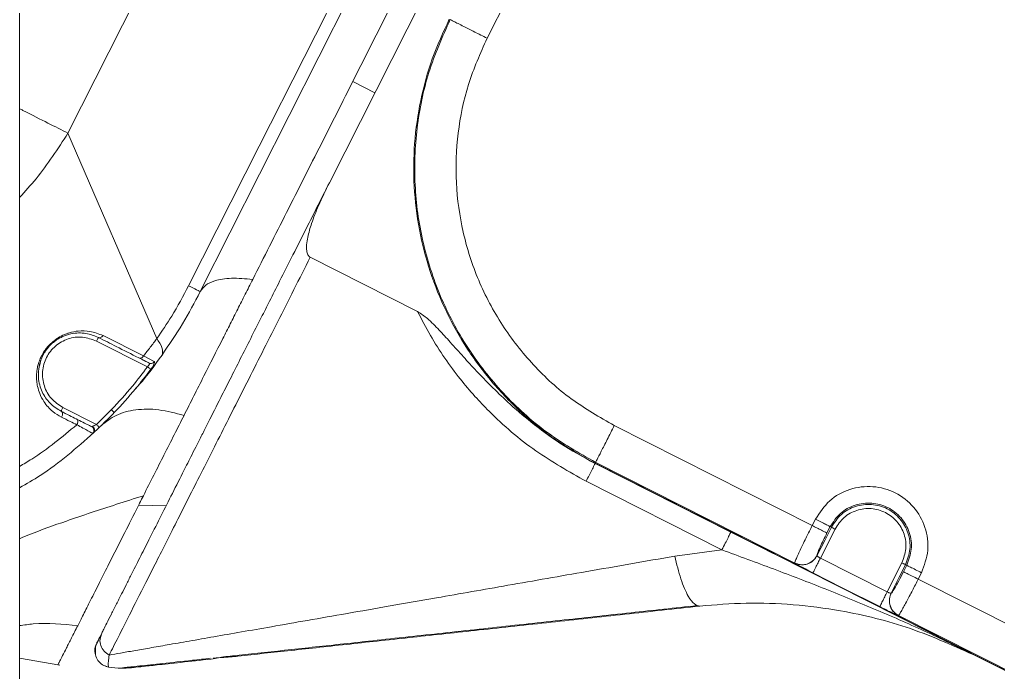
# Model space of a CAD drawing. Header units: millimetres. Extents: x 169 to 14583, y -399 to 10804.
# Drawn here: x 2617.8 to 2736.2, y 2840 to 2919 of the extents above; entities that cross this region are included whole.
import ezdxf

# ---------------------------------------------------------------- set-up
doc = ezdxf.new("R2010")
doc.units = ezdxf.units.MM
doc.header["$LTSCALE"] = 35

msp = doc.modelspace()

# ---------------------------------------------------------------- linework, layer by layer
at = {"color": 7, "linetype": 'Continuous', "lineweight": 18}
for p, q in [((2617.772, 2316.159), (2617.772, 3236.159)), ((2623.623, 2905.247), (2634.095, 2925.968)), ((2639.62, 2886.079), (2659.015, 2924.457)), ((2667.131, 2922.779), (2655.237, 2899.244)), ((2674.306, 2916.729), (2677.831, 2923.703)), ((2660.743, 2910.138), (2658.065, 2911.491)), ((2634.366, 2880.4), (2623.623, 2905.247)), ((2652.927, 2890.24), (2665.915, 2883.676)), ((2632.77, 2878.314), (2627.863, 2880.76)), ((2627.072, 2880.096), (2633.238, 2876.98)), ((2620.35, 2877.806), (2620.167, 2877.059)), ((2634.062, 2877.616), (2632.77, 2878.314)), ((2627.063, 2870.016), (2623.013, 2872.063)), ((2626.603, 2869.67), (2626.497, 2869.742)), ((2713.629, 2857.788), (2689.698, 2869.883)), ((2626.666, 2868.963), (2626.678, 2868.975)), ((2626.699, 2868.996), (2626.786, 2869.083)), ((2687.373, 2865.283), (2703.792, 2856.985)), ((2687.389, 2865.314), (2687.443, 2865.422)), ((2900.873, 2757.422), (2687.389, 2865.314)), ((2711.511, 2853.258), (2687.443, 2865.422)), ((2686.291, 2863.142), (2702.71, 2854.844)), ((2632.175, 2860.263), (2635.483, 2860.158)), ((2713.629, 2857.788), (2714.02, 2858.562)), ((2715.803, 2857.661), (2715.412, 2856.887)), ((2715.949, 2857.587), (2715.803, 2857.661)), ((2703.792, 2856.985), (2709.26, 2854.245)), ((2714.621, 2853.851), (2716.395, 2857.362)), ((2697.008, 2854.09), (2702.71, 2854.844)), ((2708.921, 2854.412), (2708.186, 2854.785)), ((2709.26, 2854.245), (2901.566, 2757.056)), ((2711.519, 2853.248), (2711.511, 2853.258)), ((2722.699, 2849.769), (2714.621, 2853.851)), ((2722.699, 2849.769), (2724.473, 2853.28)), ((2724.674, 2852.206), (2725.065, 2852.98)), ((2725.065, 2852.98), (2724.919, 2853.054)), ((2726.848, 2852.08), (2726.456, 2851.305)), ((2789.491, 2819.448), (2726.456, 2851.305)), ((2724.065, 2846.914), (2724.053, 2846.914)), ((2787.373, 2814.918), (2724.065, 2846.914)), ((2627.705, 2844.768), (2627.6, 2844.384)), ((2626.934, 2843.147), (2626.94, 2842.265)), ((2626.934, 2843.147), (2626.935, 2843.069)), ((2617.772, 2841.752), (2622.643, 2840.893)), ((2628.107, 2840.82), (2628.546, 2840.658)), ((2630.356, 2840.543), (2630.472, 2840.534))]:
    msp.add_line(p, q, dxfattribs=at)
at = {"color": 7, "linetype": 'Continuous', "lineweight": 18, "flags": 128}
for points in [[(2657.613, 2925.165), (2646.752, 2903.674), (2638.218, 2886.788)], [(2714.203, 2854.132), (2715.181, 2856.067), (2715.949, 2857.587)], [(2714.203, 2854.132), (2714.199, 2854.137), (2714.196, 2854.142)], [(2723.172, 2849.599), (2724.15, 2851.534), (2724.919, 2853.054)], [(2721.797, 2847.984), (2717.273, 2850.271), (2713.719, 2852.067)], [(2723.184, 2849.599), (2723.178, 2849.599), (2723.172, 2849.599)]]:
    msp.add_lwpolyline(points, dxfattribs=at)
at = {"color": 7, "linetype": 'Continuous', "lineweight": 18}
for points, knots in [([(2645.97, 2887.559), (2647.328, 2890.247), (2650.045, 2895.622), (2654.263, 2903.957), (2658.518, 2912.372), (2661.337, 2917.961), (2662.747, 2920.756)], [0, 0, 0, 0, 0.2500074, 0.5000071, 0.7500007, 1, 1, 1, 1]), ([(2687.443, 2865.422), (2685.411, 2866.583), (2681.345, 2868.904), (2676.139, 2873.671), (2671.797, 2879.204), (2668.503, 2885.43), (2666.361, 2892.091), (2665.408, 2898.984), (2665.673, 2905.886), (2667.046, 2912.68), (2668.912, 2916.882), (2669.845, 2918.983)], [0, 0, 0, 0, 0.1119977, 0.2239955, 0.3359932, 0.447991, 0.5599887, 0.6699916, 0.7799944, 0.8899972, 1, 1, 1, 1]), ([(2669.845, 2918.983), (2669.943, 2918.934), (2670.14, 2918.835), (2671.335, 2918.23), (2672.788, 2917.496), (2673.8, 2916.985), (2674.306, 2916.729)], [0, 0, 0, 0, 0.2796316, 0.5592632, 0.7796316, 1, 1, 1, 1]), ([(2689.698, 2869.883), (2687.921, 2870.899), (2684.366, 2872.931), (2679.81, 2877.097), (2676.015, 2881.938), (2673.133, 2887.383), (2671.26, 2893.209), (2670.428, 2899.237), (2670.656, 2905.274), (2671.861, 2911.215), (2673.491, 2914.891), (2674.306, 2916.729)], [0, 0, 0, 0, 0.1119974, 0.2239963, 0.3359922, 0.4479925, 0.5599873, 0.6699927, 0.7799935, 0.8899976, 1, 1, 1, 1]), ([(2623.623, 2905.247), (2622.848, 2905.638), (2621.279, 2906.431), (2619.209, 2907.478), (2617.906, 2908.136), (2617.772, 2908.203)], [0, 0, 0, 0, 0.4660738, 0.9449318, 1, 1, 1, 1]), ([(2617.772, 2897.482), (2618.449, 2898.221), (2620.648, 2900.622), (2622.406, 2903.355), (2623.623, 2905.247)], [0, 0, 0, 0, 0.3077951, 1, 1, 1, 1]), ([(2655.237, 2899.244), (2654.845, 2898.469), (2653.96, 2896.717), (2652.485, 2893.798), (2650.866, 2890.596), (2649.336, 2887.568), (2648.066, 2885.056), (2646.898, 2882.744), (2645.717, 2880.408), (2644.459, 2877.917), (2643.256, 2875.537), (2641.957, 2872.968), (2640.857, 2870.792), (2640.021, 2869.137), (2639.518, 2868.141), (2639.04, 2867.196), (2638.511, 2866.149), (2637.984, 2865.106), (2637.165, 2863.485), (2636.061, 2861.302), (2634.696, 2858.599), (2633.435, 2856.106), (2632.283, 2853.825), (2631.381, 2852.042), (2630.661, 2850.617), (2630.065, 2849.436), (2629.455, 2848.231), (2628.853, 2847.04), (2628.344, 2846.031), (2627.966, 2845.285), (2627.783, 2844.923), (2627.705, 2844.768)], [0, 0, 0, 0, 0.02961242, 0.06697631, 0.11270218, 0.15471273, 0.18723152, 0.21408492, 0.24934005, 0.28442371, 0.31983175, 0.35272317, 0.39875953, 0.41969318, 0.43093235, 0.44656718, 0.46558952, 0.48272073, 0.49911317, 0.54885639, 0.59920378, 0.65295001, 0.70185527, 0.75130523, 0.78306696, 0.81492434, 0.85204728, 0.8952712, 0.93919699, 0.97410757, 1, 1, 1, 1]), ([(2655.237, 2899.244), (2654.784, 2898.323), (2653.993, 2896.713), (2653.119, 2894.511), (2652.655, 2892.926), (2652.476, 2891.817), (2652.469, 2891.09), (2652.584, 2890.609), (2652.759, 2890.348), (2652.873, 2890.275), (2652.927, 2890.24)], [0, 0, 0, 0, 0.3181715, 0.5567468, 0.7341115, 0.8295613, 0.9045036, 0.9585747, 0.9801233, 1, 1, 1, 1]), ([(2652.927, 2890.24), (2651.603, 2887.619), (2648.953, 2882.376), (2645.212, 2874.973), (2641.711, 2868.046), (2638.513, 2861.719), (2635.679, 2856.112), (2633.24, 2851.286), (2631.233, 2847.315), (2629.629, 2844.14), (2628.949, 2842.795), (2628.609, 2842.123)], [0, 0, 0, 0, 0.11199895, 0.2239979, 0.33599684, 0.4479958, 0.55999474, 0.66999606, 0.77999737, 0.88999868, 1, 1, 1, 1]), ([(2637.66, 2871.117), (2638.446, 2872.672), (2639.913, 2875.574), (2641.836, 2879.379), (2643.239, 2882.155), (2644.142, 2883.942), (2645.048, 2885.734), (2645.665, 2886.955), (2645.97, 2887.559)], [0, 0, 0, 0, 0.32449579, 0.60508227, 0.70810032, 0.8079857, 0.90514013, 1, 1, 1, 1]), ([(2645.97, 2887.559), (2645.076, 2887.634), (2643.276, 2887.787), (2641.439, 2887.475), (2640.197, 2886.906), (2639.811, 2886.353), (2639.62, 2886.079)], [0, 0, 0, 0, 0.2793829, 0.5622132, 0.7832088, 1, 1, 1, 1]), ([(2638.218, 2886.788), (2637.556, 2885.545), (2636.373, 2883.325), (2634.98, 2881.294), (2634.366, 2880.4)], [0, 0, 0, 0, 0.5594665, 1, 1, 1, 1]), ([(2634.998, 2878.414), (2635.845, 2879.656), (2637.518, 2882.107), (2638.925, 2884.767), (2639.62, 2886.079)], [0, 0, 0, 0, 0.5067339, 1, 1, 1, 1]), ([(2639.62, 2886.079), (2639.542, 2886.119), (2639.402, 2886.189), (2638.58, 2886.605), (2638.218, 2886.788)], [0, 0, 0, 0, 0.560303, 1, 1, 1, 1]), ([(2665.915, 2883.676), (2666.414, 2882.707), (2667.412, 2880.768), (2669.148, 2878.05), (2670.961, 2875.595), (2672.762, 2873.469), (2675.666, 2870.421), (2679.982, 2866.689), (2684.223, 2864.305), (2686.291, 2863.142)], [0, 0, 0, 0, 0.1119455, 0.2239243, 0.3305443, 0.4244781, 0.5086174, 0.7603108, 1, 1, 1, 1]), ([(2665.915, 2883.676), (2666.317, 2883.405), (2667.273, 2882.76), (2668.273, 2881.68), (2669.182, 2880.715), (2669.887, 2879.927), (2670.65, 2879.08), (2671.704, 2877.914), (2673.065, 2876.431), (2674.834, 2874.598), (2677.003, 2872.504), (2679.743, 2870.144), (2683.227, 2867.558), (2685.931, 2866.074), (2687.373, 2865.283)], [0, 0, 0, 0, 0.0510641, 0.1213046, 0.1542647, 0.1911433, 0.2328159, 0.2745741, 0.3569844, 0.4451898, 0.5433382, 0.6749579, 0.8266116, 1, 1, 1, 1]), ([(2627.863, 2880.76), (2627.352, 2880.964), (2626.452, 2881.324), (2625.039, 2881.373), (2624.047, 2881.192), (2623.474, 2880.999), (2623.018, 2880.815), (2622.565, 2880.58), (2622.099, 2880.263), (2621.704, 2879.953), (2621.363, 2879.621), (2621.031, 2879.239), (2620.717, 2878.821), (2620.458, 2878.375), (2620.269, 2877.969), (2620.156, 2877.686), (2620.065, 2877.415), (2619.985, 2877.133), (2619.911, 2876.806), (2619.845, 2876.379), (2619.81, 2875.852), (2619.834, 2875.241), (2619.949, 2874.515), (2620.215, 2873.66), (2620.782, 2872.591), (2621.65, 2871.594), (2622.487, 2871.104), (2622.845, 2870.894)], [0, 0, 0, 0, 0.11827041, 0.20821065, 0.2697402, 0.28978903, 0.30261651, 0.34384843, 0.36170469, 0.37767408, 0.40890135, 0.42124195, 0.44126813, 0.47496736, 0.4881943, 0.50239853, 0.51757853, 0.52943972, 0.54582994, 0.5686056, 0.59773664, 0.6331992, 0.67464436, 0.73168774, 0.80430944, 0.91625774, 1, 1, 1, 1]), ([(2627.298, 2880.542), (2626.812, 2880.737), (2625.847, 2881.125), (2624.323, 2881.108), (2623.108, 2880.72), (2622.39, 2880.334), (2621.857, 2879.953), (2621.357, 2879.482), (2620.925, 2878.944), (2620.584, 2878.374), (2620.252, 2877.609), (2620.042, 2876.687), (2620.023, 2875.346), (2620.439, 2873.91), (2621.375, 2872.514), (2622.316, 2871.916), (2622.787, 2871.617)], [0, 0, 0, 0, 0.1266481, 0.2520883, 0.3140621, 0.3447647, 0.3752097, 0.4054742, 0.4357335, 0.4661623, 0.4968367, 0.5587085, 0.621249, 0.7470828, 0.873529, 1, 1, 1, 1]), ([(2627.863, 2880.76), (2627.823, 2880.706), (2627.739, 2880.596), (2627.573, 2880.514), (2627.419, 2880.497), (2627.337, 2880.527), (2627.298, 2880.542)], [0, 0, 0, 0, 0.27389546, 0.56509414, 0.79047869, 1, 1, 1, 1]), ([(2632.183, 2878.073), (2631.283, 2878.528), (2629.678, 2879.339), (2628.024, 2880.175), (2627.298, 2880.542)], [0, 0, 0, 0, 0.5605545, 1, 1, 1, 1]), ([(2632.77, 2878.314), (2633.041, 2878.656), (2633.585, 2879.343), (2634.105, 2880.046), (2634.366, 2880.4)], [0, 0, 0, 0, 0.4973011, 1, 1, 1, 1]), ([(2634.998, 2878.414), (2635.066, 2878.671), (2635.189, 2879.131), (2634.618, 2880.012), (2634.366, 2880.4)], [0, 0, 0, 0, 0.55970813, 1, 1, 1, 1]), ([(2631.811, 2874.346), (2631.959, 2874.509), (2633.119, 2875.792), (2634.122, 2877.192), (2634.998, 2878.414)], [0, 0, 0, 0, 0.1272671, 1, 1, 1, 1]), ([(2632.183, 2878.073), (2632.238, 2878.055), (2632.352, 2878.016), (2632.533, 2878.069), (2632.68, 2878.175), (2632.741, 2878.269), (2632.77, 2878.314)], [0, 0, 0, 0, 0.27077309, 0.56229717, 0.78922507, 1, 1, 1, 1]), ([(2633.434, 2877.441), (2633.268, 2877.525), (2632.971, 2877.675), (2632.424, 2877.951), (2632.183, 2878.073)], [0, 0, 0, 0, 0.55869072, 1, 1, 1, 1]), ([(2628.87, 2871.81), (2629.738, 2872.741), (2631.278, 2874.394), (2632.642, 2876.194), (2633.238, 2876.98)], [0, 0, 0, 0, 0.5635381, 1, 1, 1, 1]), ([(2629.23, 2871.463), (2630.101, 2872.397), (2631.656, 2874.067), (2633.032, 2875.886), (2633.638, 2876.686)], [0, 0, 0, 0, 0.5599295, 1, 1, 1, 1]), ([(2633.238, 2876.98), (2633.262, 2877.004), (2633.31, 2877.053), (2633.373, 2877.128), (2633.426, 2877.201), (2633.449, 2877.244), (2633.46, 2877.266)], [0, 0, 0, 0, 0.2552293, 0.5067375, 0.7545946, 1, 1, 1, 1]), ([(2633.638, 2876.686), (2633.626, 2876.695), (2633.6, 2876.714), (2633.49, 2876.795), (2633.363, 2876.888), (2633.278, 2876.95), (2633.238, 2876.98)], [0, 0, 0, 0, 0.2761208, 0.5676299, 0.792036, 1, 1, 1, 1]), ([(2634.062, 2877.616), (2634.02, 2877.565), (2633.932, 2877.46), (2633.75, 2877.39), (2633.576, 2877.385), (2633.48, 2877.423), (2633.434, 2877.441)], [0, 0, 0, 0, 0.2719766, 0.5623533, 0.7884667, 1, 1, 1, 1]), ([(2633.46, 2877.266), (2633.468, 2877.287), (2633.485, 2877.328), (2633.485, 2877.377), (2633.47, 2877.417), (2633.446, 2877.433), (2633.434, 2877.441)], [0, 0, 0, 0, 0.2444367, 0.491153, 0.7426123, 1, 1, 1, 1]), ([(2633.638, 2876.686), (2633.685, 2876.751), (2633.771, 2876.871), (2633.907, 2877.079), (2634.036, 2877.307), (2634.099, 2877.483), (2634.1, 2877.581), (2634.075, 2877.604), (2634.062, 2877.616)], [0, 0, 0, 0, 0.1475227, 0.2682358, 0.4846181, 0.724337, 0.8674215, 1, 1, 1, 1]), ([(2637.66, 2871.117), (2636.629, 2871.383), (2634.557, 2871.918), (2631.789, 2871.872), (2629.391, 2871.254), (2628.217, 2870.33), (2627.639, 2869.876)], [0, 0, 0, 0, 0.2516437, 0.5055616, 0.7566148, 1, 1, 1, 1]), ([(2622.787, 2871.617), (2622.821, 2871.594), (2622.893, 2871.547), (2622.961, 2871.418), (2622.985, 2871.248), (2622.95, 2871.057), (2622.879, 2870.946), (2622.845, 2870.894)], [0, 0, 0, 0, 0.1734738, 0.364955, 0.564805, 0.7937731, 1, 1, 1, 1]), ([(2622.787, 2871.617), (2623.13, 2871.444), (2623.744, 2871.133), (2624.353, 2870.826), (2624.621, 2870.69)], [0, 0, 0, 0, 0.5593275, 1, 1, 1, 1]), ([(2622.845, 2870.894), (2623.19, 2870.721), (2623.807, 2870.413), (2624.419, 2870.108), (2624.688, 2869.974)], [0, 0, 0, 0, 0.560001, 1, 1, 1, 1]), ([(2624.688, 2869.974), (2624.716, 2870.018), (2624.775, 2870.11), (2624.816, 2870.275), (2624.81, 2870.449), (2624.745, 2870.604), (2624.661, 2870.663), (2624.621, 2870.69)], [0, 0, 0, 0, 0.1745393, 0.3664058, 0.5660071, 0.7943049, 1, 1, 1, 1]), ([(2624.621, 2870.69), (2625.182, 2870.407), (2626.172, 2869.906), (2626.399, 2869.792), (2626.497, 2869.742)], [0, 0, 0, 0, 0.5676542, 1, 1, 1, 1]), ([(2627.063, 2870.016), (2627.405, 2870.346), (2628.017, 2870.935), (2628.61, 2871.543), (2628.87, 2871.81)], [0, 0, 0, 0, 0.5599932, 1, 1, 1, 1]), ([(2627.407, 2869.654), (2627.753, 2869.986), (2628.37, 2870.58), (2628.967, 2871.193), (2629.23, 2871.463)], [0, 0, 0, 0, 0.5599977, 1, 1, 1, 1]), ([(2628.87, 2871.81), (2628.921, 2871.761), (2629.027, 2871.658), (2629.148, 2871.542), (2629.218, 2871.474), (2629.226, 2871.466), (2629.23, 2871.463)], [0, 0, 0, 0, 0.2702613, 0.5624294, 0.7897364, 1, 1, 1, 1]), ([(2632.742, 2861.386), (2633.591, 2863.066), (2635.364, 2866.572), (2636.874, 2869.56), (2637.66, 2871.117)], [0, 0, 0, 0, 0.47909486, 1, 1, 1, 1]), ([(2617.772, 2864.943), (2618.269, 2865.235), (2620.743, 2866.686), (2622.935, 2868.513), (2624.688, 2869.974)], [0, 0, 0, 0, 0.2007016, 1, 1, 1, 1]), ([(2624.688, 2869.974), (2625.206, 2869.699), (2626.245, 2869.15), (2626.489, 2869.003), (2626.612, 2868.93)], [0, 0, 0, 0, 0.4997882, 1, 1, 1, 1]), ([(2626.497, 2869.742), (2626.505, 2869.742), (2626.52, 2869.742), (2626.566, 2869.764), (2626.589, 2869.775)], [0, 0, 0, 0, 0.4935641, 1, 1, 1, 1]), ([(2626.589, 2869.775), (2626.618, 2869.79), (2626.677, 2869.819), (2626.795, 2869.878), (2626.925, 2869.945), (2627.017, 2869.993), (2627.063, 2870.016)], [0, 0, 0, 0, 0.2408911, 0.4894806, 0.7434823, 1, 1, 1, 1]), ([(2626.735, 2869.025), (2626.765, 2869.06), (2626.828, 2869.133), (2626.865, 2869.291), (2626.84, 2869.473), (2626.746, 2869.653), (2626.639, 2869.736), (2626.589, 2869.775)], [0, 0, 0, 0, 0.1743106, 0.3673184, 0.5683816, 0.7968676, 1, 1, 1, 1]), ([(2626.612, 2868.93), (2626.648, 2868.971), (2626.726, 2869.059), (2626.78, 2869.237), (2626.767, 2869.415), (2626.703, 2869.566), (2626.635, 2869.637), (2626.603, 2869.67)], [0, 0, 0, 0, 0.1977186, 0.4188317, 0.6510208, 0.8309037, 1, 1, 1, 1]), ([(2626.735, 2869.025), (2626.773, 2869.06), (2626.839, 2869.121), (2626.936, 2869.211), (2626.993, 2869.264), (2627.071, 2869.337), (2627.205, 2869.462), (2627.34, 2869.59), (2627.407, 2869.654)], [0, 0, 0, 0, 0.2345657, 0.4027943, 0.4544675, 0.4845905, 0.7417166, 1, 1, 1, 1]), ([(2627.407, 2869.654), (2627.4, 2869.661), (2627.387, 2869.675), (2627.289, 2869.778), (2627.174, 2869.899), (2627.099, 2869.979), (2627.063, 2870.016)], [0, 0, 0, 0, 0.28333479, 0.57859559, 0.80030896, 1, 1, 1, 1]), ([(2617.772, 2862.357), (2618.612, 2862.836), (2621.866, 2864.696), (2624.661, 2867.181), (2626.735, 2869.025)], [0, 0, 0, 0, 0.2580484, 1, 1, 1, 1]), ([(2626.612, 2868.93), (2626.62, 2868.932), (2626.637, 2868.936), (2626.703, 2868.996), (2626.735, 2869.025)], [0, 0, 0, 0, 0.506513, 1, 1, 1, 1]), ([(2687.373, 2865.283), (2687.339, 2865.215), (2687.271, 2865.08), (2686.931, 2864.408), (2686.534, 2863.622), (2686.291, 2863.142)], [0, 0, 0, 0, 0.2806681, 0.5613363, 1, 1, 1, 1]), ([(2714.02, 2858.562), (2714.541, 2859.353), (2715.583, 2860.934), (2718.144, 2862.32), (2720.985, 2862.674), (2723.76, 2861.902), (2726.027, 2860.126), (2727.427, 2857.629), (2727.831, 2854.744), (2727.175, 2852.968), (2726.848, 2852.08)], [0, 0, 0, 0, 0.12500731, 0.24999827, 0.37499406, 0.49999653, 0.62499794, 0.74999377, 0.87494424, 1, 1, 1, 1]), ([(2632.742, 2861.386), (2631.66, 2861.044), (2629.555, 2860.379), (2626.433, 2859.364), (2622.907, 2858.16), (2619.977, 2857.122), (2618.176, 2856.369), (2617.772, 2856.2)], [0, 0, 0, 0, 0.2123537, 0.41327, 0.6115512, 0.9130013, 1, 1, 1, 1]), ([(2624.8, 2845.671), (2625.011, 2846.088), (2625.415, 2846.888), (2626.317, 2848.672), (2627.332, 2850.681), (2628.435, 2852.863), (2629.648, 2855.264), (2631.087, 2858.11), (2632.181, 2860.275), (2632.742, 2861.386)], [0, 0, 0, 0, 0.1669368, 0.320197, 0.4676412, 0.5840063, 0.7047552, 0.8484517, 1, 1, 1, 1]), ([(2632.585, 2861.074), (2632.517, 2860.94), (2632.213, 2860.339), (2632.192, 2860.296), (2632.175, 2860.263)], [0, 0, 0, 0, 0.22159136, 1, 1, 1, 1]), ([(2715.949, 2857.587), (2716.313, 2858.14), (2717.042, 2859.246), (2718.833, 2860.215), (2720.819, 2860.463), (2722.759, 2859.922), (2724.345, 2858.681), (2725.324, 2856.934), (2725.606, 2854.918), (2725.148, 2853.676), (2724.919, 2853.054)], [0, 0, 0, 0, 0.125, 0.25, 0.3750001, 0.5, 0.6249999, 0.75, 0.875, 1, 1, 1, 1]), ([(2724.473, 2853.28), (2724.679, 2853.839), (2725.091, 2854.958), (2724.838, 2856.774), (2723.956, 2858.346), (2722.529, 2859.466), (2720.781, 2859.951), (2718.992, 2859.729), (2717.379, 2858.856), (2716.723, 2857.86), (2716.395, 2857.362)], [0, 0, 0, 0, 0.1250138, 0.2499976, 0.3749934, 0.4999935, 0.6249893, 0.7499895, 0.8749111, 1, 1, 1, 1]), ([(2711.511, 2853.258), (2711.517, 2853.297), (2711.529, 2853.373), (2711.695, 2853.771), (2711.939, 2854.313), (2712.332, 2855.151), (2712.898, 2856.327), (2713.398, 2857.326), (2713.629, 2857.788)], [0, 0, 0, 0, 0.15384131, 0.29950575, 0.43698878, 0.566286, 0.79935874, 1, 1, 1, 1]), ([(2715.412, 2856.887), (2715.37, 2856.908), (2715.283, 2856.952), (2714.804, 2857.195), (2714.219, 2857.49), (2713.821, 2857.691), (2713.629, 2857.788)], [0, 0, 0, 0, 0.2688542, 0.5596592, 0.7873468, 1, 1, 1, 1]), ([(2703.792, 2856.985), (2703.764, 2856.93), (2703.708, 2856.817), (2703.467, 2856.341), (2703.134, 2855.682), (2702.85, 2855.12), (2702.71, 2854.844)], [0, 0, 0, 0, 0.2455443, 0.4999998, 0.7544554, 1, 1, 1, 1]), ([(2714.196, 2854.142), (2714.205, 2854.211), (2714.224, 2854.349), (2714.542, 2855.088), (2714.956, 2855.974), (2715.26, 2856.583), (2715.412, 2856.887)], [0, 0, 0, 0, 0.2796963, 0.5593379, 0.7796715, 1, 1, 1, 1]), ([(2716.395, 2857.362), (2716.332, 2857.394), (2716.205, 2857.458), (2716.061, 2857.531), (2715.972, 2857.576), (2715.957, 2857.584), (2715.949, 2857.587)], [0, 0, 0, 0, 0.2796422, 0.5592876, 0.7796439, 1, 1, 1, 1]), ([(2702.71, 2854.844), (2704.794, 2854.079), (2708.997, 2852.535), (2715.271, 2850.12), (2721.491, 2847.577), (2727.629, 2844.882), (2731.598, 2842.929), (2733.59, 2841.949)], [0, 0, 0, 0, 0.1942639, 0.3919399, 0.5926258, 0.7955993, 1, 1, 1, 1]), ([(2714.196, 2854.142), (2714.029, 2853.897), (2713.697, 2853.408), (2712.924, 2853.063), (2712.159, 2853.01), (2711.727, 2853.175), (2711.511, 2853.258)], [0, 0, 0, 0, 0.2796194, 0.559239, 0.7796198, 1, 1, 1, 1]), ([(2711.519, 2853.248), (2711.797, 2853.15), (2712.354, 2852.954), (2713.181, 2853.136), (2713.828, 2853.547), (2714.078, 2853.937), (2714.203, 2854.132)], [0, 0, 0, 0, 0.2796195, 0.559239, 0.7796197, 1, 1, 1, 1]), ([(2714.621, 2853.851), (2714.558, 2853.884), (2714.432, 2853.95), (2714.296, 2854.038), (2714.215, 2854.101), (2714.207, 2854.122), (2714.203, 2854.132)], [0, 0, 0, 0, 0.2786609, 0.5580187, 0.7788012, 1, 1, 1, 1]), ([(2628.609, 2842.123), (2629.049, 2842.2), (2629.938, 2842.355), (2631.585, 2842.643), (2633.474, 2842.974), (2635.703, 2843.364), (2638.297, 2843.818), (2641.288, 2844.341), (2644.603, 2844.921), (2648.368, 2845.58), (2652.627, 2846.324), (2657.419, 2847.162), (2662.635, 2848.075), (2669.091, 2849.206), (2677.005, 2850.59), (2686.609, 2852.27), (2693.449, 2853.467), (2697.008, 2854.09)], [0, 0, 0, 0, 0.04067151, 0.0822945, 0.12497858, 0.16882542, 0.21840174, 0.26981294, 0.32315992, 0.37853296, 0.44174545, 0.50807848, 0.57761313, 0.6504198, 0.75825656, 0.87420189, 1, 1, 1, 1]), ([(2697.008, 2854.09), (2697.241, 2853.127), (2697.718, 2851.159), (2698.571, 2849.238), (2699.377, 2848.17), (2699.835, 2848.089), (2700.058, 2848.05)], [0, 0, 0, 0, 0.27506828, 0.56217613, 0.78612659, 1, 1, 1, 1]), ([(2712.662, 2852.611), (2712.444, 2852.725), (2712.017, 2852.95), (2711.623, 2853.171), (2711.553, 2853.223), (2711.519, 2853.248)], [0, 0, 0, 0, 0.3411511, 0.6698153, 1, 1, 1, 1]), ([(2713.719, 2852.067), (2713.738, 2852.104), (2713.777, 2852.181), (2714.022, 2852.666), (2714.321, 2853.258), (2714.523, 2853.659), (2714.621, 2853.851)], [0, 0, 0, 0, 0.2716166, 0.5636342, 0.7902637, 1, 1, 1, 1]), ([(2724.919, 2853.054), (2724.907, 2853.06), (2724.885, 2853.071), (2724.766, 2853.132), (2724.622, 2853.204), (2724.523, 2853.255), (2724.473, 2853.28)], [0, 0, 0, 0, 0.2796418, 0.5592872, 0.7796436, 1, 1, 1, 1]), ([(2726.848, 2852.08), (2726.594, 2852.208), (2726.088, 2852.463), (2725.512, 2852.755), (2725.154, 2852.935), (2725.095, 2852.965), (2725.065, 2852.98)], [0, 0, 0, 0, 0.2796438, 0.5592878, 0.7796441, 1, 1, 1, 1]), ([(2713.719, 2852.067), (2713.39, 2852.234), (2712.999, 2852.432), (2712.708, 2852.587), (2712.662, 2852.611)], [0, 0, 0, 0, 0.8424816, 1, 1, 1, 1]), ([(2724.674, 2852.206), (2724.476, 2851.821), (2724.08, 2851.051), (2723.603, 2850.197), (2723.29, 2849.689), (2723.22, 2849.629), (2723.184, 2849.599)], [0, 0, 0, 0, 0.2795609, 0.5591668, 0.7795606, 1, 1, 1, 1]), ([(2726.456, 2851.305), (2726.209, 2851.43), (2725.698, 2851.689), (2725.112, 2851.985), (2724.758, 2852.164), (2724.701, 2852.193), (2724.674, 2852.206)], [0, 0, 0, 0, 0.27298545, 0.56485846, 0.79080943, 1, 1, 1, 1]), ([(2726.456, 2851.305), (2726.221, 2850.845), (2725.713, 2849.85), (2725.102, 2848.698), (2724.66, 2847.884), (2724.369, 2847.366), (2724.147, 2846.996), (2724.093, 2846.942), (2724.065, 2846.914)], [0, 0, 0, 0, 0.2006301, 0.4336991, 0.5629972, 0.7004831, 0.8461522, 1, 1, 1, 1]), ([(2721.797, 2847.984), (2721.817, 2848.024), (2721.856, 2848.102), (2722.098, 2848.58), (2722.392, 2849.161), (2722.596, 2849.566), (2722.699, 2849.769)], [0, 0, 0, 0, 0.27963148, 0.55926295, 0.77963163, 1, 1, 1, 1]), ([(2723.172, 2849.599), (2723.157, 2849.596), (2723.126, 2849.591), (2722.998, 2849.633), (2722.849, 2849.695), (2722.749, 2849.744), (2722.699, 2849.769)], [0, 0, 0, 0, 0.2806426, 0.5605323, 0.7804392, 1, 1, 1, 1]), ([(2724.053, 2846.914), (2723.817, 2847.073), (2723.325, 2847.404), (2722.971, 2848.189), (2722.926, 2848.965), (2723.092, 2849.393), (2723.172, 2849.599)], [0, 0, 0, 0, 0.2702785, 0.5624247, 0.789719, 1, 1, 1, 1]), ([(2724.065, 2846.914), (2723.821, 2847.08), (2723.333, 2847.412), (2722.989, 2848.186), (2722.936, 2848.95), (2723.102, 2849.383), (2723.184, 2849.599)], [0, 0, 0, 0, 0.27961944, 0.55923904, 0.77961977, 1, 1, 1, 1]), ([(2733.59, 2841.949), (2730.924, 2843.158), (2725.598, 2845.573), (2718.017, 2847.432), (2711.34, 2848.295), (2705.62, 2848.504), (2701.911, 2848.201), (2700.058, 2848.05)], [0, 0, 0, 0, 0.2510248, 0.5015108, 0.6680985, 0.8342363, 1, 1, 1, 1]), ([(2642.189, 2841.875), (2642.895, 2841.951), (2645.413, 2842.224), (2650.565, 2842.783), (2657.72, 2843.559), (2665.697, 2844.424), (2674.313, 2845.358), (2682.987, 2846.299), (2691.429, 2847.214), (2697.029, 2847.821), (2699.694, 2848.11)], [0, 0, 0, 0, 0.0501437, 0.1788808, 0.3050995, 0.4532115, 0.5976746, 0.7384673, 0.8755723, 1, 1, 1, 1]), ([(2644.174, 2841.99), (2646.273, 2842.218), (2650.481, 2842.674), (2657.683, 2843.455), (2665.312, 2844.282), (2673.454, 2845.165), (2682.016, 2846.094), (2690.933, 2847.061), (2697.015, 2847.72), (2700.058, 2848.05)], [0, 0, 0, 0, 0.1387663, 0.2781046, 0.4178918, 0.5580311, 0.705136, 0.8524762, 1, 1, 1, 1]), ([(2722.872, 2847.451), (2722.76, 2847.505), (2722.435, 2847.663), (2722.05, 2847.857), (2721.797, 2847.984)], [0, 0, 0, 0, 0.341915, 1, 1, 1, 1]), ([(2724.053, 2846.914), (2723.991, 2846.935), (2723.868, 2846.977), (2723.37, 2847.208), (2722.978, 2847.399), (2722.872, 2847.451)], [0, 0, 0, 0, 0.4204443, 0.8420556, 1, 1, 1, 1]), ([(2624.8, 2845.671), (2622.997, 2845.851), (2620.625, 2846.087), (2618.324, 2845.76), (2617.772, 2845.682)], [0, 0, 0, 0, 0.7603657, 1, 1, 1, 1]), ([(2622.417, 2840.955), (2622.417, 2840.955), (2622.413, 2840.948), (2622.484, 2841.088), (2622.651, 2841.419), (2622.961, 2842.031), (2623.431, 2842.962), (2624.037, 2844.16), (2624.542, 2845.161), (2624.8, 2845.671)], [0, 0, 0, 0, 0.01046864, 0.13934462, 0.27002007, 0.4423317, 0.62121341, 0.80700248, 1, 1, 1, 1]), ([(2627.108, 2843.586), (2627.113, 2843.597), (2627.129, 2843.628), (2627.258, 2843.884), (2627.543, 2844.446), (2627.705, 2844.768)], [0, 0, 0, 0, 0.1864304, 0.5337142, 1, 1, 1, 1]), ([(2627.082, 2843.534), (2626.994, 2843.333), (2626.855, 2843.013), (2626.889, 2842.669), (2626.901, 2842.541)], [0, 0, 0, 0, 0.6291469, 1, 1, 1, 1]), ([(2627.572, 2844.408), (2627.405, 2844.078), (2627.072, 2843.417), (2626.996, 2843.265), (2626.958, 2843.188)], [0, 0, 0, 0, 0.4993072, 1, 1, 1, 1]), ([(2627.6, 2844.384), (2627.561, 2844.268), (2627.441, 2843.909), (2627.568, 2843.256), (2627.946, 2842.556), (2628.388, 2842.267), (2628.609, 2842.123)], [0, 0, 0, 0, 0.1374536, 0.4249691, 0.7124845, 1, 1, 1, 1]), ([(2626.875, 2842.709), (2626.894, 2842.459), (2626.933, 2841.952), (2627.339, 2841.298), (2627.909, 2840.836), (2628.359, 2840.722), (2628.572, 2840.668)], [0, 0, 0, 0, 0.2578986, 0.5219893, 0.7739765, 1, 1, 1, 1]), ([(2628.609, 2842.123), (2628.568, 2841.837), (2628.486, 2841.277), (2628.507, 2840.814), (2628.525, 2840.756), (2628.535, 2840.723)], [0, 0, 0, 0, 0.3067494, 0.6006846, 1, 1, 1, 1]), ([(2629.822, 2840.534), (2629.95, 2840.548), (2630.203, 2840.575), (2632.124, 2840.783), (2634.987, 2841.094), (2637.911, 2841.411), (2640.113, 2841.65), (2640.846, 2841.729)], [0, 0, 0, 0, 0.2276421, 0.4520828, 0.6733182, 0.8913821, 1, 1, 1, 1]), ([(2631.229, 2840.587), (2631.31, 2840.595), (2631.473, 2840.613), (2632.703, 2840.746), (2634.708, 2840.964), (2637.573, 2841.275), (2640.14, 2841.553), (2641.427, 2841.693)], [0, 0, 0, 0, 0.1856251, 0.3716127, 0.5580854, 0.7784996, 1, 1, 1, 1]), ([(2641.192, 2841.73), (2641.296, 2841.748), (2641.456, 2841.775), (2641.848, 2841.806), (2642.09, 2841.821), (2642.218, 2841.828)], [0, 0, 0, 0, 0.4668101, 0.7175064, 1, 1, 1, 1]), ([(2641.192, 2841.73), (2641.217, 2841.732), (2641.274, 2841.737), (2641.376, 2841.747), (2641.484, 2841.758), (2641.572, 2841.769), (2641.666, 2841.781), (2641.737, 2841.79), (2641.772, 2841.796), (2641.777, 2841.797)], [0, 0, 0, 0, 0.145896, 0.3289833, 0.4866436, 0.6224844, 0.7362974, 0.9591684, 1, 1, 1, 1]), ([(2641.427, 2841.693), (2641.386, 2841.691), (2641.3, 2841.687), (2641.229, 2841.715), (2641.192, 2841.73)], [0, 0, 0, 0, 0.4829732, 1, 1, 1, 1]), ([(2642.218, 2841.828), (2642.568, 2841.851), (2643.22, 2841.892), (2643.872, 2841.959), (2644.174, 2841.99)], [0, 0, 0, 0, 0.536871, 1, 1, 1, 1]), ([(2628.546, 2840.658), (2629.053, 2840.596), (2629.946, 2840.485), (2630.842, 2840.556), (2631.229, 2840.587)], [0, 0, 0, 0, 0.5678171, 1, 1, 1, 1])]:
    msp.add_open_spline(points, degree=3, knots=knots, dxfattribs=at)
for points in [[(2687.389, 2865.314), (2685.861, 2866.16), (2682.807, 2867.852), (2678.694, 2871.12), (2675.017, 2874.856), (2671.866, 2879.051), (2669.287, 2883.619), (2667.328, 2888.484), (2666.02, 2893.564), (2665.387, 2898.771), (2665.436, 2904.017), (2666.18, 2909.206), (2667.553, 2914.277), (2669.009, 2917.451), (2669.737, 2919.038)], [(2623.013, 2872.063), (2622.519, 2872.391), (2621.533, 2873.046), (2620.656, 2874.645), (2620.446, 2876.424), (2620.918, 2878.164), (2622.039, 2879.576), (2623.596, 2880.462), (2625.403, 2880.704), (2626.516, 2880.299), (2627.072, 2880.096)], [(2627.072, 2880.096), (2627.102, 2880.154), (2627.161, 2880.271), (2627.235, 2880.419), (2627.287, 2880.522), (2627.294, 2880.535), (2627.298, 2880.542)], [(2622.787, 2871.617), (2622.79, 2871.624), (2622.797, 2871.637), (2622.849, 2871.74), (2622.924, 2871.888), (2622.983, 2872.005), (2623.013, 2872.063)], [(2687.443, 2865.422), (2687.484, 2865.502), (2687.564, 2865.661), (2688.089, 2866.699), (2688.826, 2868.158), (2689.407, 2869.308), (2689.698, 2869.883)], [(2715.803, 2857.661), (2716.179, 2858.232), (2716.931, 2859.374), (2718.781, 2860.375), (2720.832, 2860.631), (2722.835, 2860.073), (2724.473, 2858.791), (2725.483, 2856.987), (2725.775, 2854.904), (2725.302, 2853.622), (2725.065, 2852.98)], [(2714.02, 2858.562), (2714.246, 2858.448), (2714.699, 2858.22), (2715.276, 2857.928), (2715.692, 2857.717), (2715.766, 2857.68), (2715.803, 2857.661)]]:
    msp.add_open_spline(points, degree=3, dxfattribs=at)

doc.saveas('drawing.dxf')
